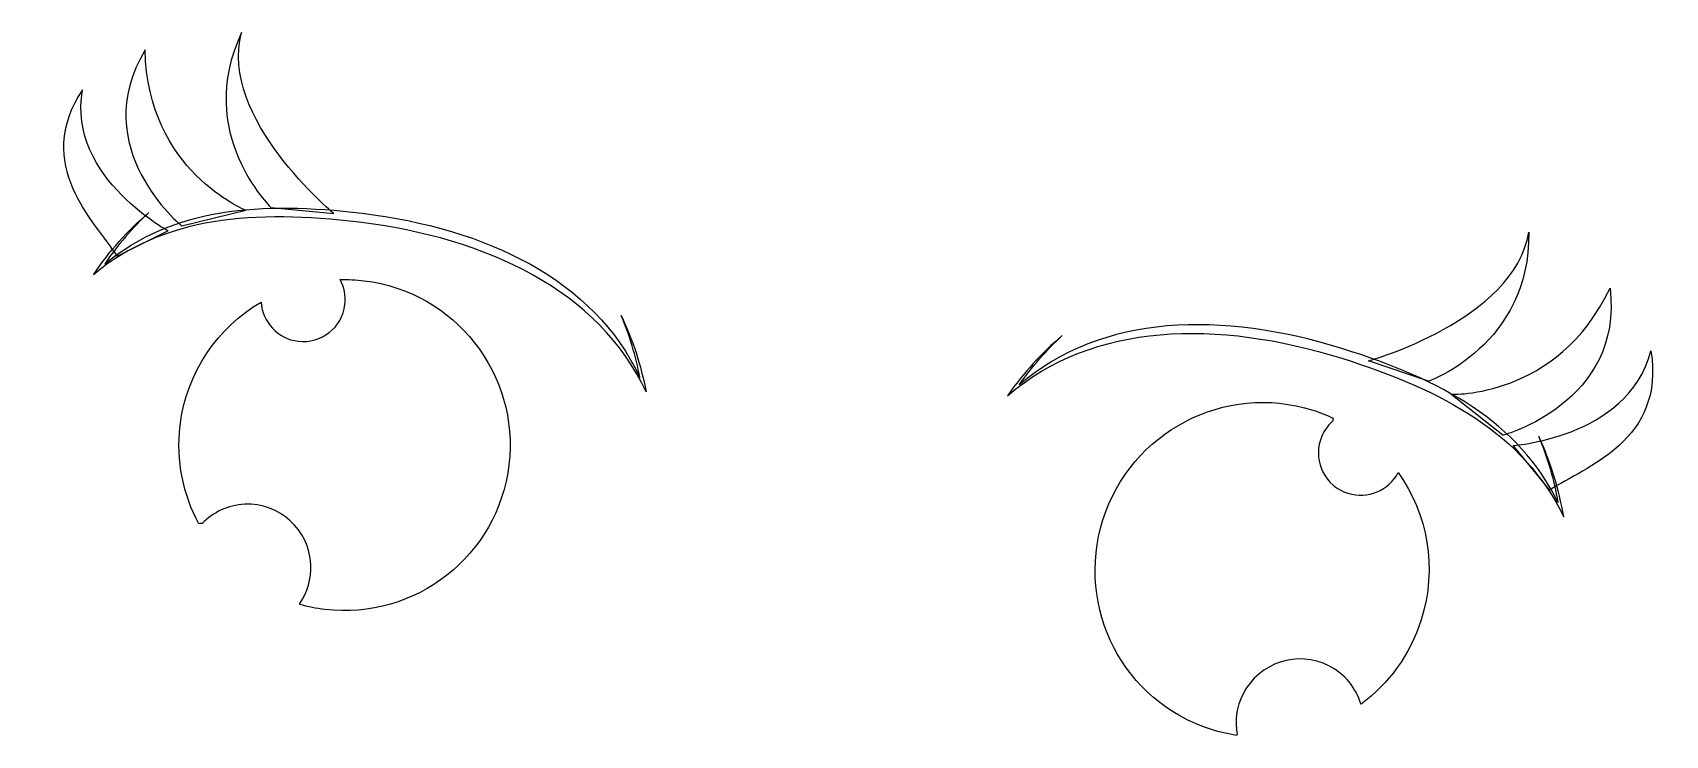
# Model space of a CAD drawing. Header units: centimetres. Extents: x -10.5 to 10.2, y -4.5 to 4.5.
import ezdxf

# ---------------------------------------------------------------- set-up
doc = ezdxf.new("R2010")
doc.units = ezdxf.units.CM
doc.header["$MEASUREMENT"] = 0
doc.layers.add('Camada 1', color=7, linetype='Continuous')

msp = doc.modelspace()

# ---------------------------------------------------------------- linework, layer by layer
at = {"layer": 'Camada 1'}
for points, knots in [([(-7.43548, 2.23528), (-7.43548, 2.23528), (-8.41375, 3.17643), (-7.81061, 4.45201), (-7.81061, 4.45201), (-8.10226, 3.3718), (-6.64255, 2.15958), (-6.64255, 2.15958), (-6.64255, 2.15958), (-6.64255, 2.15958), (-7.43548, 2.23528), (-7.43548, 2.23528)], [0, 0, 0, 0, 0.25, 0.25, 0.25, 0.25, 0.5, 0.5, 0.5, 0.5, 1, 1, 1, 1]), ([(-8.56824, 2.00305), (-8.56824, 2.00305), (-9.78117, 2.99683), (-9.03155, 4.23291), (-9.03155, 4.23291), (-9.00239, 2.69888), (-7.75827, 2.20144), (-7.75827, 2.20144), (-7.75827, 2.20144), (-7.75827, 2.20144), (-8.56824, 2.00305), (-8.56824, 2.00305)], [0, 0, 0, 0, 0.25, 0.25, 0.25, 0.25, 0.5, 0.5, 0.5, 0.5, 1, 1, 1, 1]), ([(-9.38797, 1.61867), (-9.67719, 2.06809), (-10.45673, 2.7776), (-9.82554, 3.72949), (-9.82554, 3.72949), (-10.02773, 2.59511), (-8.66285, 1.9019), (-8.74421, 1.93908), (-8.74421, 1.93908), (-8.74421, 1.93908), (-9.38797, 1.61867), (-9.38797, 1.61867)], [0, 0, 0, 0, 0.25, 0.25, 0.25, 0.25, 0.5, 0.5, 0.5, 0.5, 1, 1, 1, 1]), ([(-3.00175, 0.86908), (-2.8961, 0.61828), (-2.81461, 0.35518), (-2.76479, 0.08242), (-2.76479, 0.08242), (-3.34296, 1.32236), (-4.70974, 1.9726), (-6.28446, 2.1635), (-6.28446, 2.1635), (-7.56332, 2.31828), (-8.68087, 2.23851), (-9.54365, 1.52017), (-9.54365, 1.52017), (-9.38217, 1.76033), (-9.19302, 1.97859), (-8.98347, 2.17361), (-8.98347, 2.17361), (-9.25099, 1.94525), (-9.48837, 1.68043), (-9.68702, 1.38491), (-9.68702, 1.38491), (-8.79582, 2.12672), (-7.642, 2.20903), (-6.32128, 2.04925), (-6.32128, 2.04925), (-4.6952, 1.85219), (-3.28378, 1.18073), (-2.68675, -0.09988), (-2.68675, -0.09988), (-2.74899, 0.23939), (-2.85745, 0.56414), (-3.00175, 0.86908)], [0, 0, 0, 0, 0.11111111, 0.11111111, 0.11111111, 0.11111111, 0.22222222, 0.22222222, 0.22222222, 0.22222222, 0.33333333, 0.33333333, 0.33333333, 0.33333333, 0.44444444, 0.44444444, 0.44444444, 0.44444444, 0.55555556, 0.55555556, 0.55555556, 0.55555556, 0.66666667, 0.66666667, 0.66666667, 0.66666667, 0.77777778, 0.77777778, 0.77777778, 0.77777778, 1, 1, 1, 1]), ([(-7.43548, 2.23528), (-7.43548, 2.23528), (-7.43548, 2.23528), (-7.43548, 2.23528), (-7.43548, 2.23528), (-7.43548, 2.23528), (-7.43548, 2.23528), (-7.43548, 2.23528)], [0, 0, 0, 0, 0.33333333, 0.33333333, 0.33333333, 0.33333333, 1, 1, 1, 1]), ([(-8.56824, 2.00305), (-8.56824, 2.00305), (-8.56824, 2.00305), (-8.56824, 2.00305), (-8.56824, 2.00305), (-8.56824, 2.00305), (-8.56824, 2.00305), (-8.56824, 2.00305)], [0, 0, 0, 0, 0.33333333, 0.33333333, 0.33333333, 0.33333333, 1, 1, 1, 1]), ([(7.22667, 0.03482), (7.22667, 0.03482), (8.51752, 0.49681), (8.49617, 1.92339), (8.49617, 1.92339), (8.31334, 0.80608), (6.46748, 0.29403), (6.46748, 0.29403), (6.46748, 0.29403), (6.46748, 0.29403), (7.22667, 0.03482), (7.22667, 0.03482)], [0, 0, 0, 0, 0.25, 0.25, 0.25, 0.25, 0.5, 0.5, 0.5, 0.5, 1, 1, 1, 1]), ([(-9.38797, 1.61867), (-9.38797, 1.61867), (-9.38797, 1.61867), (-9.38797, 1.61867), (-9.38797, 1.61867), (-9.38797, 1.61867), (-9.38797, 1.61867), (-9.38797, 1.61867)], [0, 0, 0, 0, 0.33333333, 0.33333333, 0.33333333, 0.33333333, 1, 1, 1, 1]), ([(-6.2575, 1.30839), (-6.35966, 1.32059), (-6.46091, 1.3249), (-6.56082, 1.32241), (-6.56082, 1.32241), (-6.51058, 1.2292), (-6.48721, 1.12029), (-6.50073, 1.00713), (-6.50073, 1.00713), (-6.53589, 0.71492), (-6.8009, 0.50643), (-7.093, 0.54125), (-7.093, 0.54125), (-7.35293, 0.57244), (-7.5462, 0.78599), (-7.56097, 1.03853), (-7.56097, 1.03853), (-8.10995, 0.71849), (-8.5076, 0.15387), (-8.58872, -0.52579), (-8.58872, -0.52579), (-8.64214, -0.97323), (-8.5498, -1.4041), (-8.35012, -1.77219), (-8.35012, -1.77219), (-8.33668, -1.76753), (-8.32268, -1.76552), (-8.30858, -1.76645), (-8.30858, -1.76645), (-8.17155, -1.6254), (-7.98282, -1.53401), (-7.77092, -1.5242), (-7.77092, -1.5242), (-7.32827, -1.50362), (-6.95288, -1.84588), (-6.93222, -2.28832), (-6.93222, -2.28832), (-6.92381, -2.47017), (-6.97691, -2.64045), (-7.07279, -2.77962), (-7.07279, -2.77962), (-7.07221, -2.78422), (-7.072, -2.78885), (-7.07202, -2.79351), (-7.07202, -2.79351), (-6.96952, -2.82209), (-6.86369, -2.84362), (-6.75473, -2.85664), (-6.75473, -2.85664), (-5.60453, -2.99396), (-4.5608, -2.17312), (-4.42349, -1.02305), (-4.42349, -1.02305), (-4.28633, 0.12726), (-5.1076, 1.17118), (-6.2575, 1.30839)], [0, 0, 0, 0, 0.06666667, 0.06666667, 0.06666667, 0.06666667, 0.13333333, 0.13333333, 0.13333333, 0.13333333, 0.2, 0.2, 0.2, 0.2, 0.26666667, 0.26666667, 0.26666667, 0.26666667, 0.33333333, 0.33333333, 0.33333333, 0.33333333, 0.4, 0.4, 0.4, 0.4, 0.46666667, 0.46666667, 0.46666667, 0.46666667, 0.53333333, 0.53333333, 0.53333333, 0.53333333, 0.6, 0.6, 0.6, 0.6, 0.66666667, 0.66666667, 0.66666667, 0.66666667, 0.73333333, 0.73333333, 0.73333333, 0.73333333, 0.8, 0.8, 0.8, 0.8, 0.86666667, 0.86666667, 0.86666667, 0.86666667, 1, 1, 1, 1]), ([(8.16935, -0.64942), (8.16935, -0.64942), (9.69745, -0.23611), (9.52552, 1.2146), (9.52552, 1.2146), (8.85829, -0.18785), (7.50881, -0.13028), (7.50881, -0.13028), (7.50881, -0.13028), (7.50881, -0.13028), (8.16935, -0.64942), (8.16935, -0.64942)], [0, 0, 0, 0, 0.25, 0.25, 0.25, 0.25, 0.5, 0.5, 0.5, 0.5, 1, 1, 1, 1]), ([(2.58694, 0.61487), (2.3853, 0.42739), (2.20081, 0.2186), (2.04103, -0.01248), (2.04103, -0.01248), (3.0892, 0.89142), (4.61508, 0.92385), (6.14011, 0.44623), (6.14011, 0.44623), (7.37878, 0.05827), (8.371, -0.47899), (8.86323, -1.49949), (8.86323, -1.49949), (8.81508, -1.21096), (8.73274, -0.9313), (8.62193, -0.66441), (8.62193, -0.66441), (8.77211, -0.98609), (8.87913, -1.32875), (8.93816, -1.68356), (8.93816, -1.68356), (8.4299, -0.62965), (7.4053, -0.07479), (6.12617, 0.32579), (6.12617, 0.32579), (4.55174, 0.81884), (2.97591, 0.78521), (1.89366, -0.14792), (1.89366, -0.14792), (2.09209, 0.13912), (2.32712, 0.39341), (2.58694, 0.61487)], [0, 0, 0, 0, 0.11111111, 0.11111111, 0.11111111, 0.11111111, 0.22222222, 0.22222222, 0.22222222, 0.22222222, 0.33333333, 0.33333333, 0.33333333, 0.33333333, 0.44444444, 0.44444444, 0.44444444, 0.44444444, 0.55555556, 0.55555556, 0.55555556, 0.55555556, 0.66666667, 0.66666667, 0.66666667, 0.66666667, 0.77777778, 0.77777778, 0.77777778, 0.77777778, 1, 1, 1, 1]), ([(8.76117, -1.3439), (9.2143, -1.04966), (10.22606, -0.71885), (10.04408, 0.42095), (10.04408, 0.42095), (9.7559, -0.70914), (8.21412, -0.78185), (8.30413, -0.78142), (8.30413, -0.78142), (8.30413, -0.78142), (8.76117, -1.3439), (8.76117, -1.3439)], [0, 0, 0, 0, 0.25, 0.25, 0.25, 0.25, 0.5, 0.5, 0.5, 0.5, 1, 1, 1, 1]), ([(6.84242, -1.12078), (6.72336, -1.34779), (6.45679, -1.46439), (6.20528, -1.38523), (6.20528, -1.38523), (5.92255, -1.2962), (5.76626, -0.99381), (5.85627, -0.70988), (5.85627, -0.70988), (5.88696, -0.6128), (5.94274, -0.53076), (6.01388, -0.46808), (6.01388, -0.46808), (6.01409, -0.45538), (6.01555, -0.4435), (6.01856, -0.43281), (6.01856, -0.43281), (5.93527, -0.39386), (5.84875, -0.35947), (5.75861, -0.33108), (5.75861, -0.33108), (4.64593, 0.01941), (3.45652, -0.6023), (3.10209, -1.72012), (3.10209, -1.72012), (2.74818, -2.83772), (3.36318, -4.02784), (4.47639, -4.37855), (4.47639, -4.37855), (4.58109, -4.41154), (4.68647, -4.43591), (4.79177, -4.45208), (4.79177, -4.45208), (4.79452, -4.44869), (4.79749, -4.44549), (4.80061, -4.4425), (4.80061, -4.4425), (4.77, -4.27351), (4.79233, -4.09325), (4.87649, -3.92807), (4.87649, -3.92807), (5.08009, -3.52855), (5.56726, -3.36874), (5.96501, -3.57141), (5.96501, -3.57141), (6.16792, -3.67468), (6.30796, -3.85242), (6.36972, -4.05475), (6.36972, -4.05475), (6.37088, -4.05517), (6.3721, -4.05554), (6.37324, -4.05599), (6.37324, -4.05599), (6.71984, -3.7985), (6.99221, -3.43358), (7.13281, -2.99012), (7.13281, -2.99012), (7.34203, -2.32952), (7.21273, -1.64375), (6.84242, -1.12078)], [0, 0, 0, 0, 0.0625, 0.0625, 0.0625, 0.0625, 0.125, 0.125, 0.125, 0.125, 0.1875, 0.1875, 0.1875, 0.1875, 0.25, 0.25, 0.25, 0.25, 0.3125, 0.3125, 0.3125, 0.3125, 0.375, 0.375, 0.375, 0.375, 0.4375, 0.4375, 0.4375, 0.4375, 0.5, 0.5, 0.5, 0.5, 0.5625, 0.5625, 0.5625, 0.5625, 0.625, 0.625, 0.625, 0.625, 0.6875, 0.6875, 0.6875, 0.6875, 0.75, 0.75, 0.75, 0.75, 0.8125, 0.8125, 0.8125, 0.8125, 0.875, 0.875, 0.875, 0.875, 1, 1, 1, 1]), ([(7.22667, 0.03482), (7.22667, 0.03482), (7.22667, 0.03482), (7.22667, 0.03482), (7.22667, 0.03482), (7.22667, 0.03482), (7.22667, 0.03482), (7.22667, 0.03482)], [0, 0, 0, 0, 0.33333333, 0.33333333, 0.33333333, 0.33333333, 1, 1, 1, 1]), ([(8.16935, -0.64942), (8.16935, -0.64942), (8.16935, -0.64942), (8.16935, -0.64942), (8.16935, -0.64942), (8.16935, -0.64942), (8.16935, -0.64942), (8.16935, -0.64942)], [0, 0, 0, 0, 0.33333333, 0.33333333, 0.33333333, 0.33333333, 1, 1, 1, 1]), ([(8.76117, -1.3439), (8.76117, -1.3439), (8.76117, -1.3439), (8.76117, -1.3439), (8.76117, -1.3439), (8.76117, -1.3439), (8.76117, -1.3439), (8.76117, -1.3439)], [0, 0, 0, 0, 0.33333333, 0.33333333, 0.33333333, 0.33333333, 1, 1, 1, 1])]:
    msp.add_open_spline(points, degree=3, knots=knots, dxfattribs=at)

doc.saveas('drawing.dxf')
